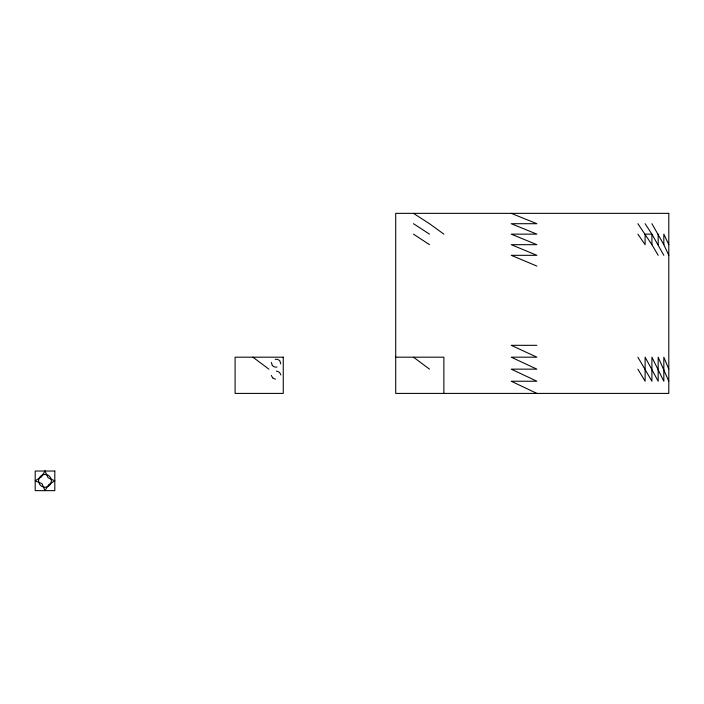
<?xml version="1.0" encoding="UTF-8"?>
<svg xmlns="http://www.w3.org/2000/svg" width="704" height="704" viewBox="0 0 704 704"><rect width="100%" height="100%" fill="white"/><g stroke="black" fill="none" stroke-linecap="round" stroke-linejoin="round"><path stroke-width="1.06" d="M271.392 362.437L272.29 365.446M280.755 363.906L279.858 360.888A5.262 5.06 46.4 0 0 276.954 359.304L275.194 359.269M276.954 367.074L275.194 367.074A5.298 5.183 30.7 0 1 272.316 365.429M536.87 345.321L511.245 345.321L536.87 357.183L511.245 357.183L536.87 369.151L511.245 369.151L536.87 381.234L511.245 381.234L536.87 393.413M395.701 357.183L443.863 357.183L443.863 393.413M276.373 371.175L277.244 371.325A5.614 5.438 -24.6 0 1 279.849 372.9L280.852 374.942M511.245 213.356L536.87 223.705L511.245 223.705L536.87 234.142L511.245 234.142L536.87 244.675L511.245 244.675L536.87 255.323L511.245 255.323L536.87 266.077M413.494 213.356L429.493 223.705L443.863 234.142M413.494 223.705L429.493 234.142M413.494 234.142L429.493 244.675M413.494 357.183L429.493 369.151M252.886 357.183L268.893 369.151M272.677 377.872L271.295 375.443M637.877 223.705L651.913 244.675L658.178 255.323M637.877 234.142L645.119 244.675L645.119 234.142L651.913 234.142L663.828 255.323M645.119 223.705L651.913 234.142L651.913 244.675M637.877 357.183L651.913 381.234L651.913 357.183L663.828 381.234L663.828 357.183L668.8 369.151M651.913 223.705L663.828 244.675L668.8 255.323M637.877 369.151L645.119 381.234L645.119 357.183L658.178 381.234L658.178 357.183L668.8 381.234M668.8 244.675L663.828 234.142L663.828 244.675M658.178 234.142L658.178 244.675M275.484 379.113A5.65 4.99 65.9 0 1 272.747 377.784M38.482 480.436L39.389 483.903A7.63 7.63 0 0 0 41.941 486.455L45.003 487.379L48.066 486.455A7.63 7.63 0 0 0 50.618 483.903L51.542 480.841L50.618 477.778A7.63 7.63 0 0 0 48.066 475.226L45.003 474.302L41.941 475.226A7.63 7.63 0 0 0 39.389 477.778L38.482 480.436M45.003 471.038L41.395 476.898L35.2 480.841L41.958 483.657L45.003 490.644L48.761 484.554L54.806 480.841L48.101 477.752L45.003 471.038M668.8 213.356L395.701 213.356L395.701 393.413L668.8 393.413L668.8 213.356M283.254 357.183L235.101 357.183L235.101 393.413L283.254 393.413L283.254 357.183M54.806 471.038L35.2 471.038L35.2 490.644L54.806 490.644L54.806 471.038"/></g></svg>
